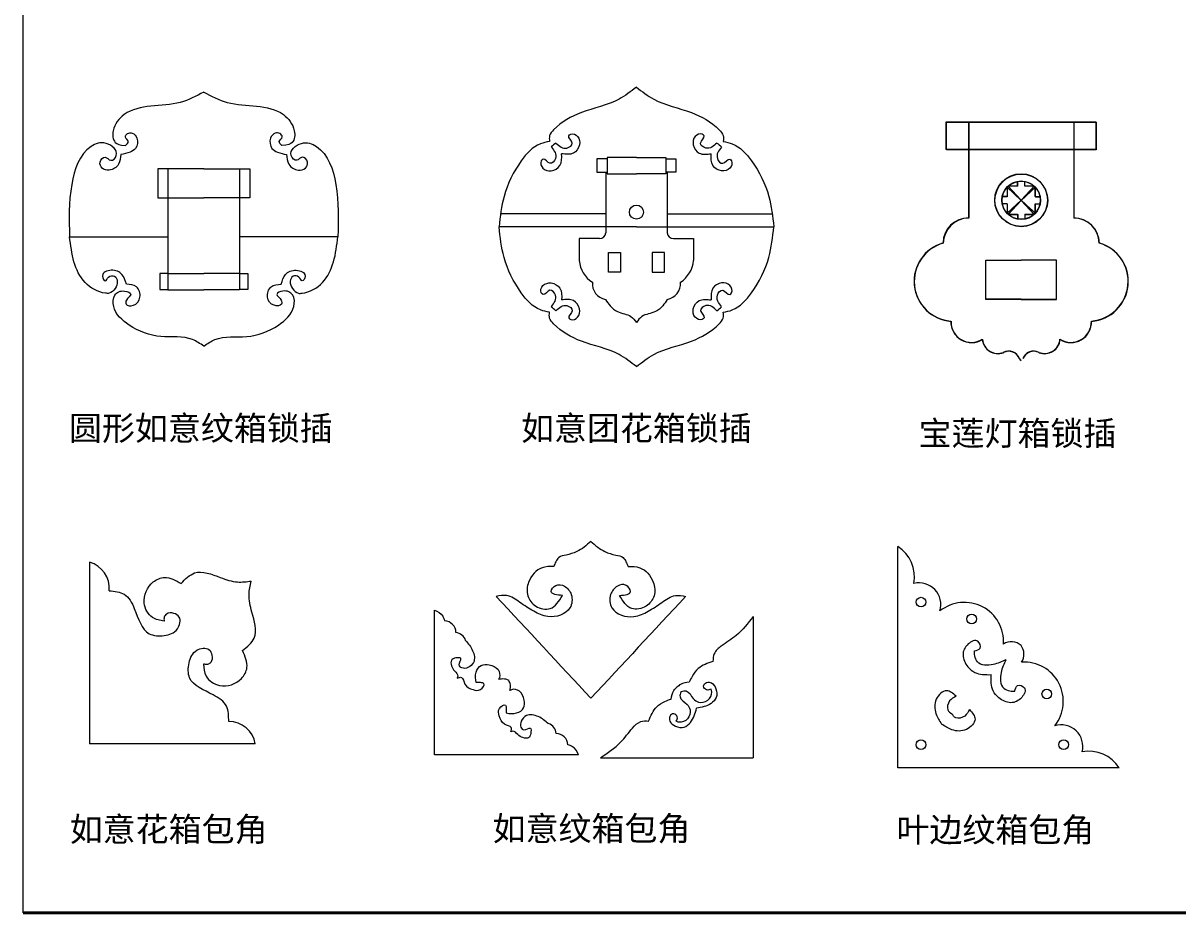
# Model space of a CAD drawing. Header units: millimetres. Extents: x -51923 to -51163, y -26833 to -26390.
# Drawn here: x -51923.1 to -51779.7, y -26832.9 to -26722.4 of the extents above; entities that cross this region are included whole.
import ezdxf

# ---------------------------------------------------------------- set-up
doc = ezdxf.new("R2010")
doc.units = ezdxf.units.MM
doc.header["$LTSCALE"] = 0.35
doc.styles.add('样式 1', font='simhei.ttf')

msp = doc.modelspace()

# ---------------------------------------------------------------- linework, layer by layer
at = {"lineweight": 5}
msp.add_line((-51923.06, -26832.91), (-51923.06, -26492.85), dxfattribs=at)
at = {"lineweight": 13}
for p, q in [((-51805.69, -26734.68), (-51805.69, -26738.1)), ((-51805.67, -26734.7), (-51805.67, -26738.13)), ((-51792.64, -26734.68), (-51792.64, -26738.1)), ((-51792.62, -26734.7), (-51792.62, -26738.13)), ((-51805.69, -26738.1), (-51805.69, -26746.6)), ((-51805.67, -26738.13), (-51805.67, -26746.63)), ((-51792.64, -26738.1), (-51792.64, -26746.6)), ((-51792.62, -26738.13), (-51792.62, -26746.63)), ((-51799.17, -26744.39), (-51800.78, -26742.64)), ((-51799.62, -26742.64), (-51800.78, -26742.64)), ((-51799.14, -26744.42), (-51800.76, -26742.67)), ((-51799.59, -26742.67), (-51800.76, -26742.67)), ((-51799.62, -26742.64), (-51799.62, -26742.05)), ((-51799.59, -26742.67), (-51799.59, -26742.08)), ((-51797.55, -26742.64), (-51799.17, -26744.39)), ((-51797.53, -26742.67), (-51799.14, -26744.42)), ((-51798.72, -26742.64), (-51798.72, -26742.05)), ((-51797.55, -26742.64), (-51798.72, -26742.64)), ((-51798.69, -26742.67), (-51798.69, -26742.08)), ((-51797.53, -26742.67), (-51798.69, -26742.67)), ((-51800.91, -26743.94), (-51801.5, -26743.94)), ((-51800.89, -26743.97), (-51801.48, -26743.97)), ((-51800.91, -26742.77), (-51799.17, -26744.39)), ((-51800.91, -26742.77), (-51800.91, -26743.94)), ((-51800.89, -26742.8), (-51799.14, -26744.42)), ((-51800.89, -26742.8), (-51800.89, -26743.97)), ((-51799.17, -26744.39), (-51797.42, -26742.77)), ((-51799.14, -26744.42), (-51797.4, -26742.8)), ((-51797.42, -26743.94), (-51797.42, -26742.77)), ((-51797.42, -26743.94), (-51796.83, -26743.94)), ((-51797.4, -26743.97), (-51797.4, -26742.8)), ((-51797.4, -26743.97), (-51796.81, -26743.97)), ((-51800.91, -26744.84), (-51801.5, -26744.84)), ((-51800.89, -26744.87), (-51801.48, -26744.87)), ((-51799.17, -26744.39), (-51800.91, -26746)), ((-51800.91, -26744.84), (-51800.91, -26746)), ((-51799.14, -26744.42), (-51800.89, -26746.03)), ((-51800.89, -26744.87), (-51800.89, -26746.03)), ((-51800.78, -26746.13), (-51799.17, -26744.39)), ((-51800.76, -26746.16), (-51799.14, -26744.42)), ((-51797.42, -26746), (-51799.17, -26744.39)), ((-51799.17, -26744.39), (-51797.55, -26746.13)), ((-51797.4, -26746.03), (-51799.14, -26744.42)), ((-51799.14, -26744.42), (-51797.53, -26746.16)), ((-51797.42, -26746), (-51797.42, -26744.84)), ((-51797.42, -26744.84), (-51796.83, -26744.84)), ((-51797.4, -26746.03), (-51797.4, -26744.87)), ((-51797.4, -26744.87), (-51796.81, -26744.87)), ((-51800.78, -26746.13), (-51799.62, -26746.13)), ((-51800.76, -26746.16), (-51799.59, -26746.16)), ((-51799.62, -26746.13), (-51799.62, -26746.72)), ((-51799.59, -26746.16), (-51799.59, -26746.75)), ((-51798.72, -26746.13), (-51798.72, -26746.72)), ((-51798.72, -26746.13), (-51797.55, -26746.13)), ((-51798.69, -26746.16), (-51798.69, -26746.75)), ((-51798.69, -26746.16), (-51797.53, -26746.16)), ((-51846.92, -26747.71), (-51863.98, -26747.71)), ((-51846.92, -26747.71), (-51829.86, -26747.71)), ((-51851.52, -26749.16), (-51854.02, -26749.16)), ((-51854.02, -26749.16), (-51854.02, -26751.9)), ((-51842.32, -26749.16), (-51839.83, -26749.16)), ((-51839.83, -26749.16), (-51839.83, -26751.9)), ((-51814.46, -26814.87), (-51814.46, -26787.39))]:
    msp.add_line(p, q, dxfattribs=at)
at = {"lineweight": 40, "ltscale": 3}
msp.add_line((-51669.97, -26832.91), (-51923.06, -26832.91), dxfattribs=at)
at = {"lineweight": 13}
for points in [[(-51808.45, -26734.68), (-51789.89, -26734.68), (-51789.89, -26738.1), (-51808.45, -26738.1)], [(-51808.42, -26734.7), (-51789.87, -26734.7), (-51789.87, -26738.13), (-51808.42, -26738.13)], [(-51850.39, -26750.89), (-51848.88, -26750.89), (-51848.88, -26753.34), (-51850.39, -26753.34)], [(-51843.45, -26750.89), (-51844.96, -26750.89), (-51844.96, -26753.34), (-51843.45, -26753.34)]]:
    msp.add_lwpolyline(points, close=True, dxfattribs=at)
for points in [[(-51850.57, -26739.25), (-51851.82, -26739.25), (-51851.82, -26740.9), (-51850.57, -26740.9)], [(-51846.92, -26739.11), (-51850.57, -26739.11), (-51850.57, -26741.13), (-51846.92, -26741.13)], [(-51846.92, -26739.11), (-51843.28, -26739.11), (-51843.28, -26741.13), (-51846.92, -26741.13)], [(-51843.28, -26739.25), (-51842.03, -26739.25), (-51842.03, -26740.9), (-51843.28, -26740.9)], [(-51900.63, -26740.52), (-51906.33, -26740.52), (-51906.33, -26744.1), (-51900.63, -26744.1)], [(-51905.07, -26740.52), (-51905.07, -26755.54), (-51900.63, -26755.54)], [(-51896.19, -26740.52), (-51896.19, -26755.54), (-51900.63, -26755.54)], [(-51900.63, -26740.52), (-51894.92, -26740.52), (-51894.92, -26744.1), (-51900.63, -26744.1)], [(-51850.72, -26740.9), (-51850.72, -26748.46)], [(-51843.12, -26740.9), (-51843.12, -26748.46)], [(-51850.72, -26746.11), (-51863.79, -26746.11)], [(-51843.12, -26746.11), (-51830.06, -26746.11)], [(-51799.17, -26756.7), (-51803.55, -26756.7), (-51803.55, -26751.84), (-51799.17, -26751.84)], [(-51799.14, -26756.73), (-51803.53, -26756.73), (-51803.53, -26751.86), (-51799.14, -26751.86)], [(-51799.17, -26756.7), (-51794.78, -26756.7), (-51794.78, -26751.84), (-51799.17, -26751.84)], [(-51799.14, -26756.73), (-51794.76, -26756.73), (-51794.76, -26751.86), (-51799.14, -26751.86)], [(-51905.07, -26753.51), (-51906.08, -26753.51), (-51906.08, -26755.5), (-51905.07, -26755.5)], [(-51905.07, -26753.51), (-51900.63, -26753.51)], [(-51896.19, -26753.51), (-51900.63, -26753.51)], [(-51896.19, -26753.51), (-51895.18, -26753.51), (-51895.18, -26755.5), (-51896.19, -26755.5)], [(-51914.81, -26789.37), (-51914.81, -26811.89)], [(-51854.1, -26813.29), (-51871.98, -26813.29), (-51871.98, -26795.3)], [(-51832.41, -26796.09), (-51832.41, -26813.63)], [(-51894.23, -26811.89), (-51914.81, -26811.89)], [(-51851.4, -26813.63), (-51832.41, -26813.63)], [(-51786.98, -26814.87), (-51814.46, -26814.87)]]:
    msp.add_lwpolyline(points, dxfattribs=at)
for centre, radius in [((-51799.17, -26744.39), 3.27), ((-51799.14, -26744.42), 3.27), ((-51799.17, -26744.39), 2.38), ((-51799.14, -26744.42), 2.38), ((-51846.92, -26745.88), 0.871), ((-51811.59, -26794.31), 0.596), ((-51805.3, -26796.4), 0.596), ((-51795.98, -26805.72), 0.596), ((-51811.6, -26812.02), 0.596), ((-51793.89, -26812.01), 0.596)]:
    msp.add_circle(centre, radius, dxfattribs=at)
for centre, radius, start, end in [((-51805.72, -26749.74), 3.14, 89.5971, 179.2314), ((-51805.69, -26749.77), 3.14, 89.5971, 179.2314), ((-51792.62, -26749.74), 3.14, 0.7686, 90.4029), ((-51792.59, -26749.77), 3.14, 0.7686, 90.4029), ((-51851.51, -26748.36), 0.797, 269.4673, 352.91), ((-51842.33, -26748.36), 0.797, 187.09, 270.5327), ((-51807.49, -26754.47), 4.96, 105.9198, 265.4369), ((-51807.47, -26754.5), 4.96, 105.9198, 265.4369), ((-51790.84, -26754.47), 4.96, 274.5631, 74.0802), ((-51790.82, -26754.5), 4.96, 274.5631, 74.0802), ((-51850.49, -26751.6), 3.54, 184.7674, 237.6939), ((-51843.36, -26751.6), 3.54, 302.3061, 355.2326), ((-51850.44, -26754.79), 1.95, 174.2754, 260.8074), ((-51843.41, -26754.79), 1.95, 279.1926, 5.7246), ((-51805.33, -26759.5), 2.56, 178.1241, 301.7935), ((-51805.31, -26759.52), 2.56, 178.1241, 301.7935), ((-51793, -26759.5), 2.56, 238.2065, 1.8759), ((-51792.98, -26759.52), 2.56, 238.2065, 1.8759), ((-51802.06, -26761.5), 1.93, 184.9287, 290.7462), ((-51802.04, -26761.53), 1.93, 184.9287, 290.7462), ((-51796.27, -26761.5), 1.93, 249.2538, 355.0713), ((-51796.25, -26761.53), 1.93, 249.2538, 355.0713), ((-51800.71, -26764.54), 1.4, 19.4978, 118.677), ((-51800.68, -26764.56), 1.4, 19.4978, 118.677), ((-51799.02, -26763.91), 0.401, 203.06, 247.7402), ((-51798.99, -26763.94), 0.401, 203.06, 247.7402), ((-51797.63, -26764.54), 1.4, 61.323, 160.5022), ((-51797.61, -26764.56), 1.4, 61.323, 160.5022), ((-51816.96, -26791.19), 4.55, 349.9002, 56.5701), ((-51915.68, -26792.58), 3.33, 354.5503, 74.8373), ((-51811.84, -26794.63), 2.71, 343.3619, 103.6692), ((-51806.21, -26799.22), 4.87, 356.4452, 128.4435), ((-51870.78, -26798.09), 1.45, 359.813, 87.7953), ((-51869.47, -26799.51), 1.42, 18.008, 84.4446), ((-51800.38, -26801), 1.77, 47.0758, 123.3339), ((-51800.62, -26800.79), 1.81, 327.0071, 37.012), ((-51798.8, -26806.63), 4.87, 321.5565, 93.5548), ((-51897.51, -26812.47), 3.33, 9.9919, 90.2789), ((-51858.29, -26810.75), 1.42, 5.1813, 71.6179), ((-51794.21, -26812.26), 2.71, 346.3308, 106.6381), ((-51856.89, -26812.07), 1.45, 1.8306, 89.8129), ((-51790.78, -26817.38), 4.55, 33.4299, 100.0998)]:
    msp.add_arc(centre, radius, start, end, dxfattribs=at)
for points in [[(-51900.63, -26730.98), (-51901.57, -26731.48), (-51904.63, -26733.08), (-51909.58, -26732.22), (-51912.02, -26735.34), (-51911.93, -26737.25), (-51911.08, -26737.57), (-51910.34, -26737.62)], [(-51900.63, -26730.98), (-51899.69, -26731.48), (-51896.63, -26733.08), (-51891.68, -26732.22), (-51889.24, -26735.34), (-51889.33, -26737.25), (-51890.18, -26737.57), (-51890.92, -26737.62)]]:
    msp.add_open_spline(points, degree=3, knots=[0, 0, 0, 0, 1.589292, 5.156915, 6.375084, 7.103412, 7.572132, 7.572132, 7.572132, 7.572132], dxfattribs=at)
for points in [[(-51846.92, -26730.35), (-51849.08, -26731.86), (-51853.75, -26733.51), (-51857.2, -26735.66), (-51857.7, -26736.38), (-51857.7, -26737.1)], [(-51846.92, -26730.35), (-51844.77, -26731.86), (-51840.1, -26733.51), (-51836.65, -26735.66), (-51836.14, -26736.38), (-51836.14, -26737.1)], [(-51910.34, -26737.62), (-51910, -26737.11), (-51910.36, -26736.53), (-51910.09, -26736.13), (-51909.5, -26736.07), (-51908.92, -26736.71), (-51909.1, -26737.97), (-51909.78, -26738.44), (-51910.92, -26738.71)], [(-51890.92, -26737.62), (-51891.26, -26737.11), (-51890.89, -26736.53), (-51891.17, -26736.13), (-51891.76, -26736.07), (-51892.34, -26736.71), (-51892.16, -26737.97), (-51891.48, -26738.44), (-51890.34, -26738.71)], [(-51856.92, -26737.3), (-51855.55, -26737.92), (-51854.88, -26737.3), (-51855.31, -26736.4), (-51855.08, -26736.21), (-51854.22, -26736.48), (-51853.99, -26737.53), (-51854.73, -26738.55), (-51856.21, -26738.63)], [(-51836.93, -26737.3), (-51838.3, -26737.92), (-51838.96, -26737.3), (-51838.53, -26736.4), (-51838.77, -26736.21), (-51839.62, -26736.48), (-51839.86, -26737.53), (-51839.12, -26738.55), (-51837.63, -26738.63)], [(-51910.92, -26738.71), (-51911.2, -26739.93), (-51912.37, -26740.67), (-51913.25, -26740.42), (-51913.5, -26739.69), (-51912.86, -26739.05), (-51912.18, -26739.44), (-51911.49, -26738.86), (-51912.76, -26737.34), (-51914.62, -26737.73), (-51917.02, -26742.43), (-51917.29, -26748.93)], [(-51890.34, -26738.71), (-51890.06, -26739.93), (-51888.89, -26740.67), (-51888.01, -26740.42), (-51887.76, -26739.69), (-51888.4, -26739.05), (-51889.08, -26739.44), (-51889.77, -26738.86), (-51888.5, -26737.34), (-51886.64, -26737.73), (-51884.24, -26742.43), (-51883.97, -26748.93)], [(-51857.7, -26737.1), (-51858.83, -26737.39), (-51861.22, -26739.52), (-51863.35, -26743.92), (-51863.98, -26747.71)], [(-51857.47, -26737.8), (-51856.97, -26739.22), (-51857.66, -26739.82), (-51858.51, -26739.31), (-51858.73, -26739.53), (-51858.53, -26740.41), (-51857.51, -26740.74), (-51856.43, -26740.1), (-51856.21, -26738.63)], [(-51856.92, -26737.3), (-51857.5, -26737.77)], [(-51836.38, -26737.8), (-51836.87, -26739.22), (-51836.19, -26739.82), (-51835.34, -26739.31), (-51835.12, -26739.53), (-51835.31, -26740.41), (-51836.34, -26740.74), (-51837.42, -26740.1), (-51837.63, -26738.63)], [(-51836.93, -26737.3), (-51836.34, -26737.77)], [(-51836.14, -26737.1), (-51835.02, -26737.39), (-51832.63, -26739.52), (-51830.49, -26743.92), (-51829.86, -26747.71)], [(-51857.7, -26758.32), (-51858.83, -26758.03), (-51861.22, -26755.89), (-51863.35, -26751.5), (-51863.98, -26747.71)], [(-51836.14, -26758.32), (-51835.02, -26758.03), (-51832.63, -26755.89), (-51830.49, -26751.5), (-51829.86, -26747.71)], [(-51910.24, -26754.83), (-51910.79, -26753.61), (-51912.11, -26753.1), (-51913.2, -26753.82), (-51912.86, -26754.43), (-51912.45, -26753.95), (-51911.7, -26753.85), (-51911.36, -26754.46), (-51911.64, -26755.38), (-51912.38, -26755.95), (-51912.82, -26755.95), (-51915.36, -26754.62), (-51917.29, -26748.93)], [(-51917.29, -26748.93), (-51905.07, -26748.93)], [(-51883.97, -26748.93), (-51896.19, -26748.93)], [(-51891.01, -26754.83), (-51890.47, -26753.61), (-51889.15, -26753.1), (-51888.06, -26753.82), (-51888.4, -26754.43), (-51888.81, -26753.95), (-51889.55, -26753.85), (-51889.89, -26754.46), (-51889.62, -26755.38), (-51888.88, -26755.95), (-51888.43, -26755.95), (-51885.9, -26754.62), (-51883.97, -26748.93)], [(-51900.63, -26762.53), (-51902.02, -26761.71), (-51905.95, -26761.33), (-51909.89, -26759.91), (-51911.81, -26757.58), (-51911.67, -26756.19), (-51910.45, -26755.68), (-51909.7, -26756.09), (-51910.24, -26756.83), (-51910.28, -26757.31), (-51909.36, -26757.45), (-51908.55, -26756.46), (-51908.99, -26755.17), (-51910.24, -26754.83)], [(-51900.63, -26762.53), (-51899.24, -26761.71), (-51895.3, -26761.33), (-51891.37, -26759.91), (-51889.45, -26757.58), (-51889.59, -26756.19), (-51890.81, -26755.68), (-51891.56, -26756.09), (-51891.01, -26756.83), (-51890.98, -26757.31), (-51891.9, -26757.45), (-51892.71, -26756.46), (-51892.27, -26755.17), (-51891.01, -26754.83)], [(-51857.47, -26757.61), (-51856.97, -26756.19), (-51857.66, -26755.59), (-51858.51, -26756.1), (-51858.73, -26755.89), (-51858.53, -26755.01), (-51857.51, -26754.68), (-51856.43, -26755.32), (-51856.21, -26756.79)], [(-51836.38, -26757.61), (-51836.87, -26756.19), (-51836.19, -26755.59), (-51835.34, -26756.1), (-51835.12, -26755.89), (-51835.31, -26755.01), (-51836.34, -26754.68), (-51837.42, -26755.32), (-51837.63, -26756.79)], [(-51856.92, -26758.12), (-51855.55, -26757.49), (-51854.88, -26758.12), (-51855.31, -26759.02), (-51855.08, -26759.21), (-51854.22, -26758.94), (-51853.99, -26757.88), (-51854.73, -26756.87), (-51856.21, -26756.79)], [(-51850.75, -26756.72), (-51850.18, -26757.52), (-51849.27, -26758.24), (-51847.6, -26758.84), (-51846.92, -26759.6)], [(-51843.09, -26756.72), (-51843.66, -26757.52), (-51844.57, -26758.24), (-51846.24, -26758.84), (-51846.92, -26759.6)], [(-51836.93, -26758.12), (-51838.3, -26757.49), (-51838.96, -26758.12), (-51838.53, -26759.02), (-51838.77, -26759.21), (-51839.62, -26758.94), (-51839.86, -26757.88), (-51839.12, -26756.87), (-51837.63, -26756.79)], [(-51846.92, -26765.07), (-51849.08, -26763.56), (-51853.75, -26761.91), (-51857.2, -26759.75), (-51857.7, -26759.04), (-51857.7, -26758.32)], [(-51856.92, -26758.12), (-51857.5, -26757.65)], [(-51846.92, -26765.07), (-51844.77, -26763.56), (-51840.1, -26761.91), (-51836.65, -26759.75), (-51836.14, -26759.04), (-51836.14, -26758.32)], [(-51836.93, -26758.12), (-51836.34, -26757.65)], [(-51852.57, -26786.77), (-51854.31, -26788.04), (-51855.66, -26788.46), (-51856.56, -26788.79), (-51856.92, -26789.3), (-51857.17, -26789.89)], [(-51852.57, -26786.77), (-51850.83, -26788.04), (-51849.48, -26788.46), (-51848.58, -26788.79), (-51848.22, -26789.3), (-51847.96, -26789.89)], [(-51857.17, -26789.89), (-51858.62, -26790.04), (-51860.3, -26791.82), (-51860.4, -26793.54), (-51859.41, -26794.8), (-51857.63, -26795.11), (-51856.11, -26793.49)], [(-51847.96, -26789.89), (-51846.51, -26790.04), (-51844.84, -26791.82), (-51844.73, -26793.54), (-51845.73, -26794.8), (-51847.51, -26795.11), (-51849.03, -26793.49)], [(-51905.54, -26796.68), (-51906.99, -26796.21), (-51908.02, -26794.43), (-51906.9, -26791.81), (-51905.5, -26791.25), (-51903.44, -26792)], [(-51903.44, -26792), (-51901.76, -26790.69), (-51898.58, -26791.25), (-51896.43, -26791.81), (-51894.75, -26791.7)], [(-51912.36, -26792.9), (-51910.51, -26793.34), (-51909.25, -26795.12), (-51907.39, -26798.23), (-51905.54, -26798.46), (-51903.91, -26797.64), (-51903.69, -26796.16), (-51904.35, -26795.71), (-51905.24, -26795.79), (-51905.54, -26796.16), (-51905.54, -26796.68)], [(-51895.83, -26800.33), (-51894.38, -26798.77), (-51894.65, -26795.55), (-51895.01, -26793.36), (-51894.75, -26791.7)], [(-51856.11, -26793.49), (-51857.49, -26792.98), (-51856.93, -26792.23), (-51855.86, -26792.33), (-51855.01, -26793.37), (-51855.18, -26795.03), (-51857.91, -26796.1), (-51859.67, -26795.45), (-51861.39, -26794.34), (-51863.05, -26793.5), (-51864.33, -26793.6)], [(-51849.03, -26793.49), (-51847.65, -26792.98), (-51848.2, -26792.23), (-51849.28, -26792.33), (-51850.12, -26793.37), (-51849.96, -26795.03), (-51847.23, -26796.1), (-51845.47, -26795.45), (-51843.75, -26794.34), (-51842.09, -26793.5), (-51840.81, -26793.6)], [(-51864.33, -26793.6), (-51852.57, -26806.25)], [(-51840.81, -26793.6), (-51852.57, -26806.25)], [(-51871.98, -26795.3), (-51870.97, -26796.04), (-51870.72, -26796.65)], [(-51832.41, -26796.09), (-51834.54, -26798.45), (-51836.39, -26799.77), (-51837.27, -26800.73), (-51837.42, -26801.69)], [(-51897.53, -26809.13), (-51897.81, -26807.25), (-51899.46, -26805.83), (-51902.39, -26803.71), (-51902.45, -26801.84), (-51901.49, -26800.29), (-51899.99, -26800.2), (-51899.61, -26800.91), (-51899.77, -26801.79), (-51900.16, -26802.05), (-51900.68, -26802)], [(-51868.12, -26799.07), (-51867.25, -26800.34), (-51867.14, -26801.79), (-51867.84, -26802.43), (-51868.59, -26802.48), (-51868.91, -26802.11), (-51868.7, -26801.31), (-51869.34, -26801.25), (-51869.88, -26801.52), (-51869.88, -26802.22), (-51869.5, -26802.86), (-51869.09, -26803.5), (-51869.18, -26803.75)], [(-51804.97, -26800.38), (-51804.26, -26800.02), (-51804.53, -26799.18), (-51805.73, -26799.51), (-51806.38, -26800.87), (-51805.78, -26802.34), (-51804.91, -26803.04), (-51802.9, -26803.32)], [(-51900.68, -26802), (-51900.34, -26803.49), (-51898.66, -26804.67), (-51895.96, -26803.79), (-51895.27, -26802.45), (-51895.83, -26800.33)], [(-51801.08, -26801.49), (-51802.63, -26802.06), (-51804.59, -26801.74), (-51804.91, -26800.98), (-51804.97, -26800.38)], [(-51801.08, -26801.49), (-51801.65, -26803.04), (-51801.32, -26805), (-51800.56, -26805.33), (-51799.96, -26805.39)], [(-51866.82, -26804.31), (-51866.82, -26803.02), (-51866.18, -26802.17), (-51865.21, -26802.11), (-51864.1, -26802.69), (-51863.93, -26803.67), (-51864.03, -26803.88)], [(-51837.42, -26801.69), (-51839.26, -26802.57), (-51840, -26803.53), (-51840.37, -26804.27)], [(-51869.18, -26803.75), (-51868.64, -26803.67), (-51868.21, -26804.52), (-51867.2, -26805.17), (-51866.29, -26805.17), (-51865.86, -26804.42), (-51866.29, -26804.31), (-51866.82, -26804.31)], [(-51864.03, -26803.88), (-51863.31, -26803.82), (-51862.76, -26804.02)], [(-51862.63, -26805.29), (-51862.57, -26804.57), (-51862.76, -26804.02)], [(-51840.37, -26804.27), (-51841.44, -26804.53), (-51841.89, -26804.87)], [(-51837.66, -26805.12), (-51838.21, -26805.21), (-51838.58, -26804.75), (-51838.21, -26804.29), (-51837.61, -26804.34), (-51837.07, -26805.07), (-51837.02, -26806.17), (-51837.66, -26806.9), (-51839.46, -26807.5)], [(-51799.96, -26805.39), (-51799.61, -26804.68), (-51798.76, -26804.95), (-51799.09, -26806.15), (-51800.45, -26806.8), (-51801.92, -26806.2), (-51802.63, -26805.33), (-51802.9, -26803.32)], [(-51863.08, -26808.08), (-51861.79, -26808.08), (-51860.93, -26807.45), (-51860.87, -26806.48), (-51861.44, -26805.36), (-51862.42, -26805.19), (-51862.63, -26805.29)], [(-51842.62, -26806.35), (-51842.27, -26805.29), (-51841.89, -26804.87)], [(-51841.37, -26805.43), (-51841.51, -26806.07), (-51840.63, -26807.01), (-51840.27, -26807.68), (-51840.58, -26808.81), (-51841.63, -26809.23), (-51841.99, -26809.11)], [(-51841.37, -26805.43), (-51840.73, -26805.34), (-51839.86, -26806.3), (-51839.22, -26806.72), (-51838.07, -26806.49), (-51837.57, -26805.48), (-51837.66, -26805.12)], [(-51807.23, -26805.99), (-51808.42, -26805.31), (-51809.7, -26806.37), (-51809.74, -26808.16), (-51809.04, -26809.46)], [(-51862.53, -26810.43), (-51862.45, -26809.9), (-51863.3, -26809.47), (-51863.94, -26808.44), (-51863.93, -26807.53), (-51863.18, -26807.11), (-51863.08, -26807.54), (-51863.08, -26808.08)], [(-51845.42, -26809.08), (-51844.39, -26807.31), (-51843.38, -26806.66), (-51842.62, -26806.35)], [(-51807.23, -26805.99), (-51808.04, -26806.59), (-51808.25, -26807.7), (-51807.77, -26808.18)], [(-51857.85, -26809.41), (-51859.11, -26808.53), (-51860.56, -26808.41), (-51861.21, -26809.11), (-51861.27, -26809.86), (-51860.89, -26810.18), (-51860.09, -26809.97), (-51860.04, -26810.61), (-51860.31, -26811.15), (-51861.01, -26811.14), (-51861.65, -26810.76), (-51862.28, -26810.35), (-51862.53, -26810.43)], [(-51841.99, -26809.11), (-51841.85, -26808.57), (-51842.28, -26808.17), (-51842.76, -26808.5), (-51842.76, -26809.09), (-51842.08, -26809.7), (-51840.99, -26809.83), (-51840.21, -26809.25), (-51839.46, -26807.5)], [(-51805.57, -26807.65), (-51804.89, -26808.84), (-51805.96, -26810.12), (-51807.75, -26810.16), (-51809.04, -26809.46)], [(-51805.57, -26807.65), (-51806.17, -26808.46), (-51807.28, -26808.67), (-51807.77, -26808.18)], [(-51851.4, -26813.63), (-51848.88, -26811.69), (-51847.41, -26809.96), (-51846.39, -26809.15), (-51845.42, -26809.08)], [(-51854.1, -26813.29), (-51854.84, -26812.27), (-51855.44, -26812.03)]]:
    msp.add_spline(points, degree=3, dxfattribs=at)

# ---------------------------------------------------------------- texts
at = {"lineweight": 5, "char_height": 3, "width": 203.6821, "attachment_point": 1, "style": '样式 1'}
for s, insert in [('\\pt9.1;{\\fSimSun|b0|i0|c134|p54;圆形如意纹箱锁插}', (-51917.36, -26771.21)), ('\\pt9.1;{\\fSimSun|b0|i0|c134|p54;如意团花箱锁插}', (-51861.25, -26771.21)), ('{\\fSimSun|b0|i0|c134|p54;宝莲灯箱锁插}', (-51811.89, -26771.85)), ('{\\fSimSun|b0|i0|c134|p54;如意花箱包角}', (-51917.27, -26821.02)), ('{\\fSimSun|b0|i0|c134|p54;如意纹箱包角}', (-51864.78, -26820.93)), ('{\\fSimSun|b0|i0|c134|p54;叶边纹箱包角}', (-51814.64, -26821.09))]:
    msp.add_mtext(s, dxfattribs=dict(at, insert=insert))

doc.saveas('drawing.dxf')
